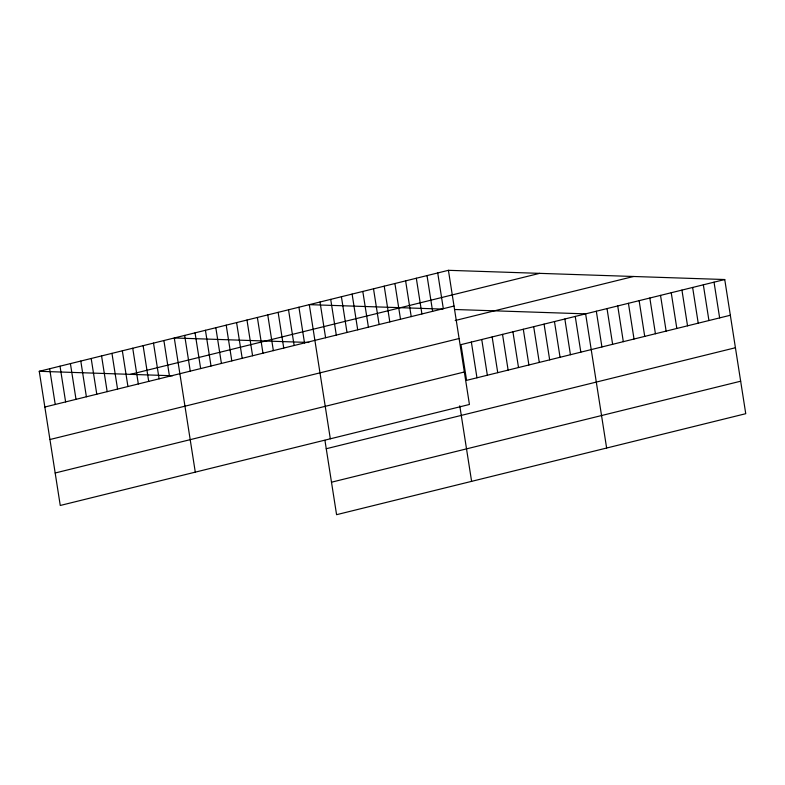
<?xml version="1.0" encoding="UTF-8"?>
<svg xmlns="http://www.w3.org/2000/svg" width="785" height="785" viewBox="0 0 785 785"><rect width="100%" height="100%" fill="white"/><g stroke="black" fill="none" stroke-linecap="round" stroke-linejoin="round"><path stroke-width="1.18" d="M448.421 270.315L469.43 404.471L60.259 505.471L39.25 371.305L448.421 270.315L724.741 279.529L745.75 413.695L336.579 514.685L324.931 440.316M130.438 374.347L539.609 273.357M44.843 407.032L454.015 306.042M455.202 320.515L633.554 276.487M49.936 439.522L459.107 338.521M724.741 279.529L460.981 344.635L466.575 380.362L730.335 315.256M55.176 472.992L464.347 371.992M326.246 448.735L735.417 347.745M331.486 482.206L740.667 381.206M442.642 309.094L309.3 304.649L330.318 438.815M454.692 309.496L585.62 313.863L606.628 448.029M308.819 342.466L174.28 337.982L195.288 472.138M39.25 371.305L172.592 375.76M714.036 282.168L719.639 317.896M703.34 284.808L708.933 320.545M692.635 287.457L698.228 323.185M681.939 290.097L687.532 325.824M671.234 292.736L676.827 328.464M660.528 295.376L666.131 331.103M649.833 298.015L655.426 333.743M639.127 300.665L644.72 336.392M628.432 303.304L634.025 339.032M617.726 305.944L623.319 341.671M607.021 308.584L612.624 344.311M596.325 311.223L601.918 346.95M575.238 316.433L580.831 352.161M564.847 318.995L570.44 354.722M554.465 321.556L560.058 357.283M544.074 324.126L549.667 359.854M533.692 326.688L539.285 362.415M523.301 329.249L528.894 364.976M512.919 331.81L518.512 367.547M502.528 334.381L508.121 370.108M492.146 336.942L497.739 372.669M481.754 339.503L487.348 375.23M471.363 342.064L476.966 377.801M459.765 405.786L471.608 481.362M437.726 272.954L443.319 308.682M427.02 275.594L432.613 311.321M416.315 278.233L421.918 313.961M405.619 280.883L411.212 316.61M394.914 283.522L400.507 319.25M384.218 286.162L389.811 321.889M373.513 288.801L379.106 324.529M362.807 291.441L368.41 327.168M352.112 294.081L357.705 329.818M341.406 296.73L346.999 332.457M330.711 299.37L336.304 335.097M320.005 302.009L325.598 337.736M298.918 307.22L304.511 342.947M288.527 309.781L294.13 345.508M278.145 312.342L283.738 348.069M267.754 314.903L273.357 350.63M257.372 317.474L262.965 353.201M246.981 320.035L252.584 355.762M236.599 322.596L242.192 358.323M226.208 325.157L231.81 360.894M215.826 327.728L221.419 363.455M205.435 330.289L211.028 366.016M195.053 332.85L200.646 368.577M184.661 335.421L190.255 371.148M163.888 340.543L169.481 376.27M153.507 343.104L159.1 378.831M143.115 345.675L148.708 381.402M132.734 348.236L138.327 383.963M122.342 350.797L127.935 386.524M111.961 353.358L117.554 389.095M101.569 355.929L107.162 391.656M91.188 358.49L96.781 394.217M80.796 361.051L86.389 396.778M70.415 363.612L76.008 399.349M60.023 366.183L65.616 401.91M49.641 368.744L55.235 404.471"/></g></svg>
